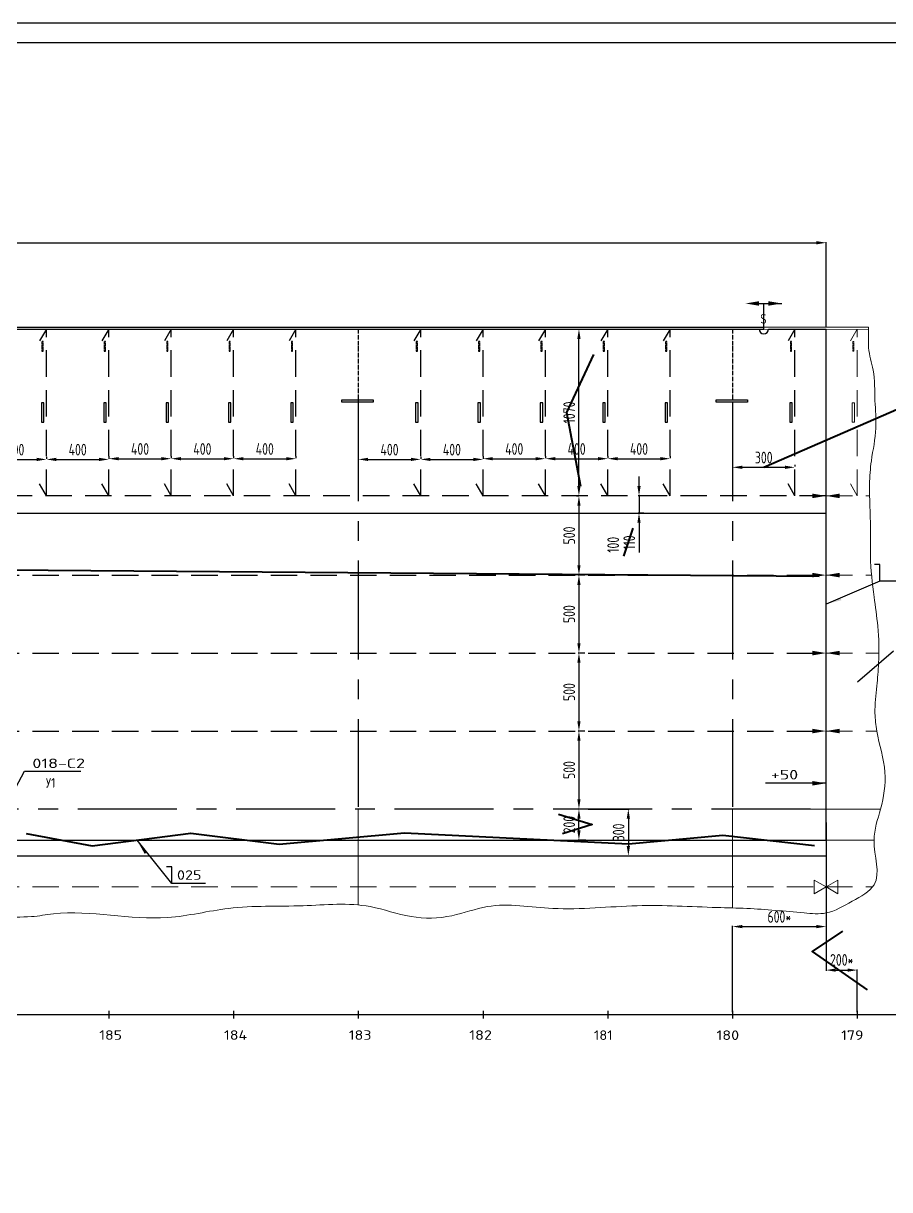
# Model space of a CAD drawing. Header units: millimetres. Extents: x -438477 to 631584, y 118817 to 676146.
# Drawn here: x 208211 to 213768, y 341379 to 348859 of the extents above; entities that cross this region are included whole.
import ezdxf
from ezdxf.enums import TextEntityAlignment as Align

# ---------------------------------------------------------------- set-up
doc = ezdxf.new("R2010")
doc.units = ezdxf.units.MM
for name, pattern in [('AVEVADASHEDDOUBLEDOTTEDWIDE', [38, 29, -4, 0, -1, 0, -4]), ('AVEVADASHEDWIDE', [10, 7.5, -2.5]), ('AVEVASOLID', [7.5, 7.5]), ('AVEVASOLIDWIDE', [7.5, 7.5]), ('CENTERX2', [20.32, 12.7, -2.54, 2.54, -2.54]), ('DASHED', [2.546053, 1.697368, -0.848684])]:
    doc.linetypes.add(name, pattern=pattern)
doc.layers.get('Defpoints').update_dxf_attribs({"linetype": 'CONTINUOUS'})
for name, color, linetype in [('20_1', 1, 'CONTINUOUS'), ('20_FORMAT', 140, 'CONTINUOUS'), ('20_TEXT', 1, 'CONTINUOUS')]:
    doc.layers.add(name, color=color, linetype=linetype)
doc.styles.add('SIMPLEX', font='simplex.shx', dxfattribs={"width": 0.7})
doc.linetypes.add('Шов_Монтажный', pattern='A,0.75,-0.0001,["/",Standard,S=1,R=0,X=0,Y=-0.5],0.75', length=1.5001)
doc.dimstyles.new('Lineyny', dxfattribs={"dimscale": 30, "dimtxt": 3, "dimasz": 2.5, "dimexe": 0.18, "dimexo": 0.625, "dimgap": 1, "dimtad": 1, "dimdec": 0, "dimlfac": -1, "dimzin": 0, "dimtxsty": 'SIMPLEX', "dimcen": 0, "dimdle": 0.38, "dimclrd": 2, "dimclre": 2, "dimclrt": 2, "dimadec": 0, "dimazin": 0, "dimtfac": 1, "dimtdec": 0, "dimtmove": 0, "dimatfit": 0, "dimfxl": 1, "dimtolj": 1, "dimtzin": 0, "dimlwd": -1, "dimarcsym": 0})

# ---------------------------------------------------------------- blocks, each defined once
blk = doc.blocks.new('*D65')
at = {"layer": '20_1', "color": 2, "lineweight": -2, "ltscale": 25, "transparency": 16777216}
for p, q in [((202159.9, 346913.7), (202159.9, 347456.2)), ((213359.9, 346913.7), (213359.9, 347456.2))]:
    blk.add_line(p, q, dxfattribs=at)
at = {"layer": '20_1', "color": 2, "ltscale": 25, "transparency": 16777216}
blk.add_line((202222.4, 347451.7), (213297.4, 347451.7), dxfattribs=at)
for points in [[(202222.4, 347462.1), (202222.4, 347441.3), (202159.9, 347451.7)], [(213297.4, 347441.3), (213297.4, 347462.1), (213359.9, 347451.7)]]:
    blk.add_solid(points, dxfattribs=at)
at = {"layer": 'Defpoints', "color": 0, "ltscale": 25, "transparency": 16777216}
for p in [(213359.9, 347451.7), (202159.9, 346898), (213359.9, 346898)]:
    blk.add_point(p, dxfattribs=at)
at = {"layer": '20_1', "color": 2, "ltscale": 25, "transparency": 16777216, "insert": (207759.9, 347517.1), "char_height": 75, "attachment_point": 5, "style": 'SIMPLEX'}
blk.add_mtext('\\A1;11200*', dxfattribs=at)
blk = doc.blocks.new('*D67')
at = {"layer": '20_1', "color": 2, "lineweight": -2, "ltscale": 25, "transparency": 16777216}
for p, q in [((213359.9, 343604.7), (213359.9, 342782.8)), ((213559.9, 342517.8), (213559.9, 342791.8))]:
    blk.add_line(p, q, dxfattribs=at)
at = {"layer": '20_1', "color": 2, "ltscale": 25, "transparency": 16777216}
blk.add_line((213422.4, 342787.3), (213497.4, 342787.3), dxfattribs=at)
for points in [[(213422.4, 342797.7), (213422.4, 342776.9), (213359.9, 342787.3)], [(213497.4, 342776.9), (213497.4, 342797.7), (213559.9, 342787.3)]]:
    blk.add_solid(points, dxfattribs=at)
at = {"layer": 'Defpoints', "color": 0, "ltscale": 25, "transparency": 16777216}
for p in [(213359.9, 343620.4), (213559.9, 342787.3), (213559.9, 342502.1)]:
    blk.add_point(p, dxfattribs=at)
at = {"layer": '20_1', "color": 2, "ltscale": 25, "transparency": 16777216, "insert": (213459.9, 342852.7), "char_height": 75, "attachment_point": 5, "style": 'SIMPLEX'}
blk.add_mtext('\\A1;200*', dxfattribs=at)
blk = doc.blocks.new('*D69')
at = {"layer": '20_1', "color": 2, "lineweight": -2, "ltscale": 25, "transparency": 16777216}
for p, q in [((211818.7, 343820.4), (211770.3, 343820.4)), ((211818.7, 343620.4), (211770.3, 343620.4))]:
    blk.add_line(p, q, dxfattribs=at)
at = {"layer": '20_1', "color": 2, "ltscale": 25, "transparency": 16777216}
blk.add_line((211774.8, 343682.9), (211774.8, 343757.9), dxfattribs=at)
for points in [[(211785.2, 343757.9), (211764.4, 343757.9), (211774.8, 343820.4)], [(211764.4, 343682.9), (211785.2, 343682.9), (211774.8, 343620.4)]]:
    blk.add_solid(points, dxfattribs=at)
at = {"layer": 'Defpoints', "color": 0, "ltscale": 25, "transparency": 16777216}
for p in [(211774.8, 343820.4), (211834.3, 343820.4), (211834.3, 343620.4)]:
    blk.add_point(p, dxfattribs=at)
at = {"layer": '20_1', "color": 2, "ltscale": 25, "transparency": 16777216, "insert": (211712.3, 343720.4), "char_height": 75, "attachment_point": 5, "rotation": 90, "style": 'SIMPLEX'}
blk.add_mtext('\\A1;200', dxfattribs=at)
blk = doc.blocks.new('*D70')
at = {"layer": '20_1', "color": 2, "lineweight": -2, "ltscale": 25, "transparency": 16777216}
for p, q in [((211813.5, 344320.4), (211770.3, 344320.4)), ((211813.5, 343820.4), (211770.3, 343820.4))]:
    blk.add_line(p, q, dxfattribs=at)
at = {"layer": '20_1', "color": 2, "ltscale": 25, "transparency": 16777216}
blk.add_line((211774.8, 344257.9), (211774.8, 343882.9), dxfattribs=at)
for points in [[(211785.2, 344257.9), (211764.4, 344257.9), (211774.8, 344320.4)], [(211764.4, 343882.9), (211785.2, 343882.9), (211774.8, 343820.4)]]:
    blk.add_solid(points, dxfattribs=at)
at = {"layer": 'Defpoints', "color": 0, "ltscale": 25, "transparency": 16777216}
for p in [(211829.1, 344320.4), (211774.8, 343820.4), (211829.1, 343820.4)]:
    blk.add_point(p, dxfattribs=at)
at = {"layer": '20_1', "color": 2, "ltscale": 25, "transparency": 16777216, "insert": (211712.3, 344070.4), "char_height": 75, "attachment_point": 5, "rotation": 90, "style": 'SIMPLEX'}
blk.add_mtext('\\A1;500', dxfattribs=at)
blk = doc.blocks.new('*D71')
at = {"layer": '20_1', "color": 2, "lineweight": -2, "ltscale": 25, "transparency": 16777216}
for p, q in [((211813.5, 344820.4), (211770.3, 344820.4)), ((211813.5, 344320.4), (211770.3, 344320.4))]:
    blk.add_line(p, q, dxfattribs=at)
at = {"layer": '20_1', "color": 2, "ltscale": 25, "transparency": 16777216}
blk.add_line((211774.8, 344757.9), (211774.8, 344382.9), dxfattribs=at)
for points in [[(211785.2, 344757.9), (211764.4, 344757.9), (211774.8, 344820.4)], [(211764.4, 344382.9), (211785.2, 344382.9), (211774.8, 344320.4)]]:
    blk.add_solid(points, dxfattribs=at)
at = {"layer": 'Defpoints', "color": 0, "ltscale": 25, "transparency": 16777216}
for p in [(211829.1, 344820.4), (211774.8, 344320.4), (211829.1, 344320.4)]:
    blk.add_point(p, dxfattribs=at)
at = {"layer": '20_1', "color": 2, "ltscale": 25, "transparency": 16777216, "insert": (211712.3, 344570.4), "char_height": 75, "attachment_point": 5, "rotation": 90, "style": 'SIMPLEX'}
blk.add_mtext('\\A1;500', dxfattribs=at)
blk = doc.blocks.new('*D72')
at = {"layer": '20_1', "color": 2, "lineweight": -2, "ltscale": 25, "transparency": 16777216}
for p, q in [((211813.5, 345320.4), (211770.3, 345320.4)), ((211813.5, 344820.4), (211770.3, 344820.4))]:
    blk.add_line(p, q, dxfattribs=at)
at = {"layer": '20_1', "color": 2, "ltscale": 25, "transparency": 16777216}
blk.add_line((211774.8, 345257.9), (211774.8, 344882.9), dxfattribs=at)
for points in [[(211785.2, 345257.9), (211764.4, 345257.9), (211774.8, 345320.4)], [(211764.4, 344882.9), (211785.2, 344882.9), (211774.8, 344820.4)]]:
    blk.add_solid(points, dxfattribs=at)
at = {"layer": 'Defpoints', "color": 0, "ltscale": 25, "transparency": 16777216}
for p in [(211829.1, 345320.4), (211774.8, 344820.4), (211829.1, 344820.4)]:
    blk.add_point(p, dxfattribs=at)
at = {"layer": '20_1', "color": 2, "ltscale": 25, "transparency": 16777216, "insert": (211712.3, 345070.4), "char_height": 75, "attachment_point": 5, "rotation": 90, "style": 'SIMPLEX'}
blk.add_mtext('\\A1;500', dxfattribs=at)
blk = doc.blocks.new('*D73')
at = {"layer": '20_1', "color": 2, "lineweight": -2, "ltscale": 25, "transparency": 16777216}
for p, q in [((211813.5, 345828.4), (211770.3, 345828.4)), ((211813.5, 345320.4), (211770.3, 345320.4))]:
    blk.add_line(p, q, dxfattribs=at)
at = {"layer": '20_1', "color": 2, "ltscale": 25, "transparency": 16777216}
blk.add_line((211774.8, 345765.9), (211774.8, 345382.9), dxfattribs=at)
for points in [[(211785.2, 345765.9), (211764.4, 345765.9), (211774.8, 345828.4)], [(211764.4, 345382.9), (211785.2, 345382.9), (211774.8, 345320.4)]]:
    blk.add_solid(points, dxfattribs=at)
at = {"layer": 'Defpoints', "color": 0, "ltscale": 25, "transparency": 16777216}
for p in [(211829.1, 345828.4), (211774.8, 345320.4), (211829.1, 345320.4)]:
    blk.add_point(p, dxfattribs=at)
at = {"layer": '20_1', "color": 2, "ltscale": 25, "transparency": 16777216, "insert": (211712.3, 345574.4), "char_height": 75, "attachment_point": 5, "rotation": 90, "style": 'SIMPLEX'}
blk.add_mtext('\\A1;500', dxfattribs=at)
blk = doc.blocks.new('*D74')
at = {"layer": '20_1', "color": 2, "ltscale": 25, "transparency": 16777216}
for p, q in [((212160.1, 345890.9), (212160.1, 345953.4)), ((212160.1, 345828.4), (212160.1, 345718.4)), ((212160.1, 345655.9), (212160.1, 345464.6))]:
    blk.add_line(p, q, dxfattribs=at)
at = {"layer": '20_1', "color": 2, "lineweight": -2, "ltscale": 25, "transparency": 16777216}
for p, q in [((212191.1, 345828.4), (212155.6, 345828.4)), ((212191.1, 345718.4), (212155.6, 345718.4))]:
    blk.add_line(p, q, dxfattribs=at)
at = {"layer": '20_1', "color": 2, "ltscale": 25, "transparency": 16777216}
for points in [[(212149.7, 345890.9), (212170.5, 345890.9), (212160.1, 345828.4)], [(212170.5, 345655.9), (212149.7, 345655.9), (212160.1, 345718.4)]]:
    blk.add_solid(points, dxfattribs=at)
at = {"layer": 'Defpoints', "color": 0, "ltscale": 25, "transparency": 16777216}
for p in [(212206.7, 345828.4), (212160.1, 345718.4), (212206.7, 345718.4)]:
    blk.add_point(p, dxfattribs=at)
at = {"layer": '20_1', "color": 2, "ltscale": 25, "transparency": 16777216, "insert": (212097.6, 345529), "char_height": 75, "attachment_point": 5, "rotation": 90, "style": 'SIMPLEX'}
blk.add_mtext('\\A1;110', dxfattribs=at)
blk = doc.blocks.new('*D75')
at = {"layer": '20_1', "color": 2, "lineweight": -2, "ltscale": 25, "transparency": 16777216}
for p, q in [((211759.2, 346898), (211770.3, 346898)), ((211759.2, 345828.4), (211770.3, 345828.4))]:
    blk.add_line(p, q, dxfattribs=at)
at = {"layer": '20_1', "color": 2, "ltscale": 25, "transparency": 16777216}
blk.add_line((211774.8, 345890.9), (211774.8, 346835.5), dxfattribs=at)
for points in [[(211785.2, 346835.5), (211764.4, 346835.5), (211774.8, 346898)], [(211764.4, 345890.9), (211785.2, 345890.9), (211774.8, 345828.4)]]:
    blk.add_solid(points, dxfattribs=at)
at = {"layer": 'Defpoints', "color": 0, "ltscale": 25, "transparency": 16777216}
for p in [(211774.8, 346898), (211774.8, 346898), (211774.8, 345828.4)]:
    blk.add_point(p, dxfattribs=at)
at = {"layer": '20_1', "color": 2, "ltscale": 25, "transparency": 16777216, "insert": (211712.3, 346363.2), "char_height": 75, "attachment_point": 5, "rotation": 90, "style": 'SIMPLEX'}
blk.add_mtext('\\A1;1070', dxfattribs=at)
blk = doc.blocks.new('*D183')
at = {"layer": '20_1', "color": 2, "lineweight": -2, "ltscale": 25, "transparency": 16777216}
for p, q in [((211834.3, 343820.4), (212096.2, 343820.4)), ((211834.3, 343520.4), (212096.2, 343520.4))]:
    blk.add_line(p, q, dxfattribs=at)
at = {"layer": '20_1', "color": 2, "ltscale": 25, "transparency": 16777216}
blk.add_line((212091.7, 343757.9), (212091.7, 343582.9), dxfattribs=at)
at = {"layer": '20_1', "color": 2, "lineweight": 40, "ltscale": 25, "transparency": 16777216}
for points in [[(212081.3, 343757.9), (212102.2, 343757.9), (212091.7, 343820.4)], [(212081.3, 343582.9), (212102.2, 343582.9), (212091.7, 343520.4)]]:
    blk.add_solid(points, dxfattribs=at)
at = {"layer": 'Defpoints', "color": 0, "lineweight": 40, "ltscale": 25, "transparency": 16777216}
for p in [(211818.7, 343820.4), (211818.7, 343520.4), (212091.7, 343520.4)]:
    blk.add_point(p, dxfattribs=at)
at = {"layer": '20_1', "color": 2, "lineweight": 40, "ltscale": 25, "transparency": 16777216, "insert": (212029.2, 343670.4), "char_height": 75, "attachment_point": 5, "rotation": 90, "style": 'SIMPLEX'}
blk.add_mtext('\\A1;300', dxfattribs=at)
blk = doc.blocks.new('*D189')
at = {"layer": '20_1', "color": 2, "lineweight": -2, "ltscale": 25, "transparency": 16777216}
for p, q in [((207959.9, 346077.9), (207959.9, 346066.8)), ((208359.9, 346077.9), (208359.9, 346066.8))]:
    blk.add_line(p, q, dxfattribs=at)
at = {"layer": '20_1', "color": 2, "ltscale": 25, "transparency": 16777216}
blk.add_line((208022.4, 346062.3), (208297.4, 346062.3), dxfattribs=at)
at = {"layer": '20_1', "color": 2, "lineweight": 40, "ltscale": 25, "transparency": 16777216}
for points in [[(208022.4, 346072.7), (208022.4, 346051.9), (207959.9, 346062.3)], [(208297.4, 346072.7), (208297.4, 346051.9), (208359.9, 346062.3)]]:
    blk.add_solid(points, dxfattribs=at)
at = {"layer": 'Defpoints', "color": 0, "lineweight": 40, "ltscale": 25, "transparency": 16777216}
for p in [(207959.9, 346062.3), (208359.9, 346062.3), (208359.9, 346062.3)]:
    blk.add_point(p, dxfattribs=at)
at = {"layer": '20_1', "color": 2, "lineweight": 40, "ltscale": 25, "transparency": 16777216, "insert": (208159.9, 346124.8), "char_height": 75, "attachment_point": 5, "style": 'SIMPLEX'}
blk.add_mtext('\\A1;400', dxfattribs=at)
blk = doc.blocks.new('*D190')
at = {"layer": '20_1', "color": 2, "lineweight": -2, "ltscale": 25, "transparency": 16777216}
for p, q in [((208359.9, 346077.9), (208359.9, 346066.8)), ((208759.9, 346077.9), (208759.9, 346066.8))]:
    blk.add_line(p, q, dxfattribs=at)
at = {"layer": '20_1', "color": 2, "ltscale": 25, "transparency": 16777216}
blk.add_line((208422.4, 346062.3), (208697.4, 346062.3), dxfattribs=at)
at = {"layer": '20_1', "color": 2, "lineweight": 40, "ltscale": 25, "transparency": 16777216}
for points in [[(208422.4, 346072.7), (208422.4, 346051.9), (208359.9, 346062.3)], [(208697.4, 346072.7), (208697.4, 346051.9), (208759.9, 346062.3)]]:
    blk.add_solid(points, dxfattribs=at)
at = {"layer": 'Defpoints', "color": 0, "lineweight": 40, "ltscale": 25, "transparency": 16777216}
for p in [(208359.9, 346062.3), (208759.9, 346062.3), (208759.9, 346062.3)]:
    blk.add_point(p, dxfattribs=at)
at = {"layer": '20_1', "color": 2, "lineweight": 40, "ltscale": 25, "transparency": 16777216, "insert": (208559.9, 346124.8), "char_height": 75, "attachment_point": 5, "style": 'SIMPLEX'}
blk.add_mtext('\\A1;400', dxfattribs=at)
blk = doc.blocks.new('*D191')
at = {"layer": '20_1', "color": 2, "lineweight": -2, "ltscale": 25, "transparency": 16777216}
for p, q in [((208759.9, 346082.4), (208759.9, 346071.3)), ((209159.9, 346082.4), (209159.9, 346071.3))]:
    blk.add_line(p, q, dxfattribs=at)
at = {"layer": '20_1', "color": 2, "ltscale": 25, "transparency": 16777216}
blk.add_line((208822.4, 346066.8), (209097.4, 346066.8), dxfattribs=at)
at = {"layer": '20_1', "color": 2, "lineweight": 40, "ltscale": 25, "transparency": 16777216}
for points in [[(208822.4, 346077.2), (208822.4, 346056.4), (208759.9, 346066.8)], [(209097.4, 346077.2), (209097.4, 346056.4), (209159.9, 346066.8)]]:
    blk.add_solid(points, dxfattribs=at)
at = {"layer": 'Defpoints', "color": 0, "lineweight": 40, "ltscale": 25, "transparency": 16777216}
for p in [(208759.9, 346066.8), (209159.9, 346066.8), (209159.9, 346066.8)]:
    blk.add_point(p, dxfattribs=at)
at = {"layer": '20_1', "color": 2, "lineweight": 40, "ltscale": 25, "transparency": 16777216, "insert": (208959.9, 346129.3), "char_height": 75, "attachment_point": 5, "style": 'SIMPLEX'}
blk.add_mtext('\\A1;400', dxfattribs=at)
blk = doc.blocks.new('*D192')
at = {"layer": '20_1', "color": 2, "lineweight": -2, "ltscale": 25, "transparency": 16777216}
for p, q in [((209159.9, 346082.4), (209159.9, 346071.3)), ((209559.9, 346082.4), (209559.9, 346071.3))]:
    blk.add_line(p, q, dxfattribs=at)
at = {"layer": '20_1', "color": 2, "ltscale": 25, "transparency": 16777216}
blk.add_line((209222.4, 346066.8), (209497.4, 346066.8), dxfattribs=at)
at = {"layer": '20_1', "color": 2, "lineweight": 40, "ltscale": 25, "transparency": 16777216}
for points in [[(209222.4, 346077.2), (209222.4, 346056.4), (209159.9, 346066.8)], [(209497.4, 346077.2), (209497.4, 346056.4), (209559.9, 346066.8)]]:
    blk.add_solid(points, dxfattribs=at)
at = {"layer": 'Defpoints', "color": 0, "lineweight": 40, "ltscale": 25, "transparency": 16777216}
for p in [(209159.9, 346066.8), (209559.9, 346066.8), (209559.9, 346066.8)]:
    blk.add_point(p, dxfattribs=at)
at = {"layer": '20_1', "color": 2, "lineweight": 40, "ltscale": 25, "transparency": 16777216, "insert": (209359.9, 346129.3), "char_height": 75, "attachment_point": 5, "style": 'SIMPLEX'}
blk.add_mtext('\\A1;400', dxfattribs=at)
blk = doc.blocks.new('*D193')
at = {"layer": '20_1', "color": 2, "lineweight": -2, "ltscale": 25, "transparency": 16777216}
for p, q in [((209559.9, 346082.4), (209559.9, 346071.3)), ((209959.9, 346082.4), (209959.9, 346071.3))]:
    blk.add_line(p, q, dxfattribs=at)
at = {"layer": '20_1', "color": 2, "ltscale": 25, "transparency": 16777216}
blk.add_line((209622.4, 346066.8), (209897.4, 346066.8), dxfattribs=at)
at = {"layer": '20_1', "color": 2, "lineweight": 40, "ltscale": 25, "transparency": 16777216}
for points in [[(209622.4, 346077.2), (209622.4, 346056.4), (209559.9, 346066.8)], [(209897.4, 346077.2), (209897.4, 346056.4), (209959.9, 346066.8)]]:
    blk.add_solid(points, dxfattribs=at)
at = {"layer": 'Defpoints', "color": 0, "lineweight": 40, "ltscale": 25, "transparency": 16777216}
for p in [(209559.9, 346066.8), (209959.9, 346066.8), (209959.9, 346066.8)]:
    blk.add_point(p, dxfattribs=at)
at = {"layer": '20_1', "color": 2, "lineweight": 40, "ltscale": 25, "transparency": 16777216, "insert": (209759.9, 346129.3), "char_height": 75, "attachment_point": 5, "style": 'SIMPLEX'}
blk.add_mtext('\\A1;400', dxfattribs=at)
blk = doc.blocks.new('*D194')
at = {"layer": '20_1', "color": 2, "lineweight": -2, "ltscale": 25, "transparency": 16777216}
for p, q in [((210359.9, 346077.9), (210359.9, 346066.8)), ((210759.9, 346077.9), (210759.9, 346066.8))]:
    blk.add_line(p, q, dxfattribs=at)
at = {"layer": '20_1', "color": 2, "ltscale": 25, "transparency": 16777216}
blk.add_line((210422.4, 346062.3), (210697.4, 346062.3), dxfattribs=at)
at = {"layer": '20_1', "color": 2, "lineweight": 40, "ltscale": 25, "transparency": 16777216}
for points in [[(210422.4, 346072.7), (210422.4, 346051.9), (210359.9, 346062.3)], [(210697.4, 346072.7), (210697.4, 346051.9), (210759.9, 346062.3)]]:
    blk.add_solid(points, dxfattribs=at)
at = {"layer": 'Defpoints', "color": 0, "lineweight": 40, "ltscale": 25, "transparency": 16777216}
for p in [(210359.9, 346062.3), (210759.9, 346062.3), (210759.9, 346062.3)]:
    blk.add_point(p, dxfattribs=at)
at = {"layer": '20_1', "color": 2, "lineweight": 40, "ltscale": 25, "transparency": 16777216, "insert": (210559.9, 346124.8), "char_height": 75, "attachment_point": 5, "style": 'SIMPLEX'}
blk.add_mtext('\\A1;400', dxfattribs=at)
blk = doc.blocks.new('*D195')
at = {"layer": '20_1', "color": 2, "lineweight": -2, "ltscale": 25, "transparency": 16777216}
for p, q in [((210759.9, 346077.9), (210759.9, 346066.8)), ((211159.9, 346077.9), (211159.9, 346066.8))]:
    blk.add_line(p, q, dxfattribs=at)
at = {"layer": '20_1', "color": 2, "ltscale": 25, "transparency": 16777216}
blk.add_line((210822.4, 346062.3), (211097.4, 346062.3), dxfattribs=at)
at = {"layer": '20_1', "color": 2, "lineweight": 40, "ltscale": 25, "transparency": 16777216}
for points in [[(210822.4, 346072.7), (210822.4, 346051.9), (210759.9, 346062.3)], [(211097.4, 346072.7), (211097.4, 346051.9), (211159.9, 346062.3)]]:
    blk.add_solid(points, dxfattribs=at)
at = {"layer": 'Defpoints', "color": 0, "lineweight": 40, "ltscale": 25, "transparency": 16777216}
for p in [(210759.9, 346062.3), (211159.9, 346062.3), (211159.9, 346062.3)]:
    blk.add_point(p, dxfattribs=at)
at = {"layer": '20_1', "color": 2, "lineweight": 40, "ltscale": 25, "transparency": 16777216, "insert": (210959.9, 346124.8), "char_height": 75, "attachment_point": 5, "style": 'SIMPLEX'}
blk.add_mtext('\\A1;400', dxfattribs=at)
blk = doc.blocks.new('*D196')
at = {"layer": '20_1', "color": 2, "lineweight": -2, "ltscale": 25, "transparency": 16777216}
for p, q in [((211159.9, 346082.4), (211159.9, 346071.3)), ((211559.9, 346082.4), (211559.9, 346071.3))]:
    blk.add_line(p, q, dxfattribs=at)
at = {"layer": '20_1', "color": 2, "ltscale": 25, "transparency": 16777216}
blk.add_line((211222.4, 346066.8), (211497.4, 346066.8), dxfattribs=at)
at = {"layer": '20_1', "color": 2, "lineweight": 40, "ltscale": 25, "transparency": 16777216}
for points in [[(211222.4, 346077.2), (211222.4, 346056.4), (211159.9, 346066.8)], [(211497.4, 346077.2), (211497.4, 346056.4), (211559.9, 346066.8)]]:
    blk.add_solid(points, dxfattribs=at)
at = {"layer": 'Defpoints', "color": 0, "lineweight": 40, "ltscale": 25, "transparency": 16777216}
for p in [(211159.9, 346066.8), (211559.9, 346066.8), (211559.9, 346066.8)]:
    blk.add_point(p, dxfattribs=at)
at = {"layer": '20_1', "color": 2, "lineweight": 40, "ltscale": 25, "transparency": 16777216, "insert": (211359.9, 346129.3), "char_height": 75, "attachment_point": 5, "style": 'SIMPLEX'}
blk.add_mtext('\\A1;400', dxfattribs=at)
blk = doc.blocks.new('*D197')
at = {"layer": '20_1', "color": 2, "lineweight": -2, "ltscale": 25, "transparency": 16777216}
for p, q in [((211559.9, 346082.4), (211559.9, 346071.3)), ((211959.9, 346082.4), (211959.9, 346071.3))]:
    blk.add_line(p, q, dxfattribs=at)
at = {"layer": '20_1', "color": 2, "ltscale": 25, "transparency": 16777216}
blk.add_line((211622.4, 346066.8), (211897.4, 346066.8), dxfattribs=at)
at = {"layer": '20_1', "color": 2, "lineweight": 40, "ltscale": 25, "transparency": 16777216}
for points in [[(211622.4, 346077.2), (211622.4, 346056.4), (211559.9, 346066.8)], [(211897.4, 346077.2), (211897.4, 346056.4), (211959.9, 346066.8)]]:
    blk.add_solid(points, dxfattribs=at)
at = {"layer": 'Defpoints', "color": 0, "lineweight": 40, "ltscale": 25, "transparency": 16777216}
for p in [(211559.9, 346066.8), (211959.9, 346066.8), (211959.9, 346066.8)]:
    blk.add_point(p, dxfattribs=at)
at = {"layer": '20_1', "color": 2, "lineweight": 40, "ltscale": 25, "transparency": 16777216, "insert": (211759.9, 346129.3), "char_height": 75, "attachment_point": 5, "style": 'SIMPLEX'}
blk.add_mtext('\\A1;400', dxfattribs=at)
blk = doc.blocks.new('*D198')
at = {"layer": '20_1', "color": 2, "lineweight": -2, "ltscale": 25, "transparency": 16777216}
for p, q in [((211959.9, 346082.4), (211959.9, 346071.3)), ((212359.9, 346082.4), (212359.9, 346071.3))]:
    blk.add_line(p, q, dxfattribs=at)
at = {"layer": '20_1', "color": 2, "ltscale": 25, "transparency": 16777216}
blk.add_line((212022.4, 346066.8), (212297.4, 346066.8), dxfattribs=at)
at = {"layer": '20_1', "color": 2, "lineweight": 40, "ltscale": 25, "transparency": 16777216}
for points in [[(212022.4, 346077.2), (212022.4, 346056.4), (211959.9, 346066.8)], [(212297.4, 346077.2), (212297.4, 346056.4), (212359.9, 346066.8)]]:
    blk.add_solid(points, dxfattribs=at)
at = {"layer": 'Defpoints', "color": 0, "lineweight": 40, "ltscale": 25, "transparency": 16777216}
for p in [(211959.9, 346066.8), (212359.9, 346066.8), (212359.9, 346066.8)]:
    blk.add_point(p, dxfattribs=at)
at = {"layer": '20_1', "color": 2, "lineweight": 40, "ltscale": 25, "transparency": 16777216, "insert": (212159.9, 346129.3), "char_height": 75, "attachment_point": 5, "style": 'SIMPLEX'}
blk.add_mtext('\\A1;400', dxfattribs=at)
blk = doc.blocks.new('*D199')
at = {"layer": '20_1', "color": 2, "lineweight": -2, "ltscale": 25, "transparency": 16777216}
for p, q in [((212759.9, 346027.3), (212759.9, 346016.2)), ((213159.9, 346027.3), (213159.9, 346016.2))]:
    blk.add_line(p, q, dxfattribs=at)
at = {"layer": '20_1', "color": 2, "ltscale": 25, "transparency": 16777216}
blk.add_line((212822.4, 346011.7), (213097.4, 346011.7), dxfattribs=at)
at = {"layer": '20_1', "color": 2, "lineweight": 40, "ltscale": 25, "transparency": 16777216}
for points in [[(212822.4, 346022.1), (212822.4, 346001.3), (212759.9, 346011.7)], [(213097.4, 346022.1), (213097.4, 346001.3), (213159.9, 346011.7)]]:
    blk.add_solid(points, dxfattribs=at)
at = {"layer": 'Defpoints', "color": 0, "lineweight": 40, "ltscale": 25, "transparency": 16777216}
for p in [(212759.9, 346011.7), (213159.9, 346011.7), (213159.9, 346011.7)]:
    blk.add_point(p, dxfattribs=at)
at = {"layer": '20_1', "color": 2, "lineweight": 40, "ltscale": 25, "transparency": 16777216, "insert": (212959.9, 346074.2), "char_height": 75, "attachment_point": 5, "style": 'SIMPLEX'}
blk.add_mtext('\\A1;300', dxfattribs=at)
blk = doc.blocks.new('*D201')
at = {"layer": '20_1', "color": 2, "lineweight": -2, "ltscale": 25, "transparency": 16777216}
for p, q in [((213359.9, 343733.1), (213359.9, 343061.8)), ((212759.9, 342517.8), (212759.9, 343070.8))]:
    blk.add_line(p, q, dxfattribs=at)
at = {"layer": '20_1', "color": 2, "ltscale": 25, "transparency": 16777216}
blk.add_line((212822.4, 343066.3), (213297.4, 343066.3), dxfattribs=at)
at = {"layer": '20_1', "color": 2, "lineweight": 40, "ltscale": 25, "transparency": 16777216}
for points in [[(212822.4, 343076.8), (212822.4, 343055.9), (212759.9, 343066.3)], [(213297.4, 343076.8), (213297.4, 343055.9), (213359.9, 343066.3)]]:
    blk.add_solid(points, dxfattribs=at)
at = {"layer": 'Defpoints', "color": 0, "lineweight": 40, "ltscale": 25, "transparency": 16777216}
for p in [(213359.9, 343748.8), (213359.9, 343066.3), (212759.9, 342502.1)]:
    blk.add_point(p, dxfattribs=at)
at = {"layer": '20_1', "color": 2, "lineweight": 40, "ltscale": 25, "transparency": 16777216, "insert": (213059.9, 343128.8), "char_height": 75, "attachment_point": 5, "style": 'SIMPLEX'}
blk.add_mtext('\\A1;600*', dxfattribs=at)

msp = doc.modelspace()

# ---------------------------------------------------------------- hatches: boundary and pattern name
at = {"layer": '20_1'}
for points in [[(213451.548, 345174.752), (213458.198, 345159.47), (213359.853, 345134.852)], [(209003.301, 343542.501), (208990.323, 343532.044), (208940.556, 343620.367)]]:
    msp.add_hatch(color=6, dxfattribs=at).paths.add_polyline_path(points)

# ---------------------------------------------------------------- linework, layer by layer
at = {"layer": '20_1', "color": 0, "linetype": 'AVEVASOLIDWIDE'}
for p, q in [((201759.853, 346910.037), (212959.853, 346910.037)), ((201759.851, 346898.088), (212959.853, 346898.043))]:
    msp.add_line(p, q, dxfattribs=at)
at = {"layer": '20_1', "color": 0, "ltscale": 25}
msp.add_line((212959.853, 346898.042), (212959.853, 346910.037), dxfattribs=at)
at = {"layer": '20_1', "color": 252, "linetype": 'AVEVASOLIDWIDE', "lineweight": 0}
for p, q in [((212959.853, 346910.037), (213632.816, 346910.037)), ((212959.853, 346898.043), (213632.935, 346895.861))]:
    msp.add_line(p, q, dxfattribs=at)
at = {"layer": '20_1', "linetype": 'AVEVASOLID'}
for p, q in [((208359.865, 346898.036), (208315.834, 346821.716)), ((208759.865, 346898.036), (208715.834, 346821.716)), ((209159.865, 346898.036), (209115.834, 346821.716)), ((209559.865, 346898.036), (209515.834, 346821.716)), ((209959.865, 346898.036), (209915.834, 346821.716)), ((210759.865, 346898.036), (210715.834, 346821.716)), ((211159.865, 346898.036), (211115.834, 346821.716)), ((211559.865, 346898.036), (211515.834, 346821.716)), ((211959.865, 346898.036), (211915.834, 346821.716)), ((212359.865, 346898.036), (212315.834, 346821.716)), ((213159.865, 346898.036), (213115.834, 346821.716)), ((208342.665, 346425.701), (208327.04, 346425.701)), ((208327.04, 346425.701), (208327.04, 346300.701)), ((208342.665, 346300.701), (208342.665, 346425.701)), ((208742.665, 346425.701), (208727.04, 346425.701)), ((208727.04, 346425.701), (208727.04, 346300.701)), ((208742.665, 346300.701), (208742.665, 346425.701)), ((209142.665, 346425.701), (209127.04, 346425.701)), ((209127.04, 346425.701), (209127.04, 346300.701)), ((209142.665, 346300.701), (209142.665, 346425.701)), ((209542.665, 346425.701), (209527.04, 346425.701)), ((209527.04, 346425.701), (209527.04, 346300.701)), ((209542.665, 346300.701), (209542.665, 346425.701)), ((209942.665, 346425.701), (209927.04, 346425.701)), ((209927.04, 346425.701), (209927.04, 346300.701)), ((209942.665, 346300.701), (209942.665, 346425.701)), ((210742.665, 346425.701), (210727.04, 346425.701)), ((210727.04, 346425.701), (210727.04, 346300.701)), ((210742.665, 346300.701), (210742.665, 346425.701)), ((211142.665, 346425.701), (211127.04, 346425.701)), ((211127.04, 346425.701), (211127.04, 346300.701)), ((211142.665, 346300.701), (211142.665, 346425.701)), ((211542.665, 346425.701), (211527.04, 346425.701)), ((211527.04, 346425.701), (211527.04, 346300.701)), ((211542.665, 346300.701), (211542.665, 346425.701)), ((211942.665, 346425.701), (211927.04, 346425.701)), ((211927.04, 346425.701), (211927.04, 346300.701)), ((211942.665, 346300.701), (211942.665, 346425.701)), ((212342.665, 346425.701), (212327.04, 346425.701)), ((212327.04, 346425.701), (212327.04, 346300.701)), ((212342.665, 346300.701), (212342.665, 346425.701)), ((213142.665, 346425.701), (213127.04, 346425.701)), ((213127.04, 346425.701), (213127.04, 346300.701)), ((213142.665, 346300.701), (213142.665, 346425.701)), ((208327.04, 346300.701), (208342.665, 346300.701)), ((208727.04, 346300.701), (208742.665, 346300.701)), ((209127.04, 346300.701), (209142.665, 346300.701)), ((209527.04, 346300.701), (209542.665, 346300.701)), ((209927.04, 346300.701), (209942.665, 346300.701)), ((210727.04, 346300.701), (210742.665, 346300.701)), ((211127.04, 346300.701), (211142.665, 346300.701)), ((211527.04, 346300.701), (211542.665, 346300.701)), ((211927.04, 346300.701), (211942.665, 346300.701)), ((212327.04, 346300.701), (212342.665, 346300.701)), ((213127.04, 346300.701), (213142.665, 346300.701)), ((208359.865, 345828.369), (208315.834, 345904.688)), ((208759.865, 345828.369), (208715.834, 345904.688)), ((209159.865, 345828.369), (209115.834, 345904.688)), ((209559.865, 345828.369), (209515.834, 345904.688)), ((209959.865, 345828.369), (209915.834, 345904.688)), ((210759.865, 345828.369), (210715.834, 345904.688)), ((211159.865, 345828.369), (211115.834, 345904.688)), ((211559.865, 345828.369), (211515.834, 345904.688)), ((211959.865, 345828.369), (211915.834, 345904.688)), ((212359.865, 345828.369), (212315.834, 345904.688)), ((213159.865, 345828.369), (213115.834, 345904.688)), ((201743.043, 342502.129), (214299.853, 342502.129))]:
    msp.add_line(p, q, dxfattribs=at)
at = {"layer": '20_1', "linetype": 'DASHED', "ltscale": 100}
for p, q in [((208359.853, 345828.367), (208359.853, 346898.037)), ((208759.853, 345828.367), (208759.853, 346898.037)), ((209159.853, 345828.367), (209159.853, 346898.037)), ((209559.853, 345828.367), (209559.853, 346898.037)), ((209959.853, 345828.367), (209959.853, 346898.037)), ((210759.853, 345828.367), (210759.853, 346898.037)), ((211159.853, 345828.367), (211159.853, 346898.037)), ((211559.853, 345828.367), (211559.853, 346898.037)), ((211959.853, 345828.367), (211959.853, 346898.037)), ((212359.853, 345828.367), (212359.853, 346898.037)), ((213159.853, 345828.367), (213159.853, 346898.037)), ((213359.853, 345828.367), (202159.853, 345828.367)), ((202159.853, 345320.367), (213359.853, 345320.367)), ((202159.853, 344820.367), (213359.853, 344820.367)), ((202159.853, 344320.367), (213359.853, 344320.367))]:
    msp.add_line(p, q, dxfattribs=at)
at = {"layer": '20_1', "color": 0, "linetype": 'AVEVADASHEDDOUBLEDOTTEDWIDE'}
for p, q in [((210359.853, 346898.037), (210359.853, 346443.33)), ((212759.853, 346898.037), (212759.853, 346443.33))]:
    msp.add_line(p, q, dxfattribs=at)
at = {"layer": '20_1', "ltscale": 25}
msp.add_line((212989.858, 346898.037), (213359.853, 346898.037), dxfattribs=at)
at = {"layer": '20_1', "color": 6, "linetype": 'Шов_Монтажный', "ltscale": 100}
for p, q in [((213359.853, 343620.367), (213359.853, 346898.037)), ((208169.826, 343620.367), (213359.853, 343620.367)), ((202155.52, 343520.367), (213359.853, 343520.367))]:
    msp.add_line(p, q, dxfattribs=at)
at = {"layer": '20_1', "color": 252, "linetype": 'AVEVASOLID', "lineweight": 0}
for p, q in [((213559.865, 346898.058), (213515.834, 346821.738)), ((213542.665, 346425.724), (213527.04, 346425.724)), ((213527.04, 346425.724), (213527.04, 346300.724)), ((213542.665, 346300.724), (213542.665, 346425.724)), ((213527.04, 346300.724), (213542.665, 346300.724)), ((213559.865, 345828.391), (213515.834, 345904.711)), ((213359.853, 343153.727), (213359.853, 343620.367)), ((213283.546, 343276.336), (213283.546, 343364.399)), ((213283.546, 343364.399), (213359.865, 343320.367)), ((213359.865, 343320.367), (213283.546, 343276.336)), ((213436.18, 343364.405), (213359.865, 343320.367)), ((213359.865, 343320.367), (213436.187, 343276.342)), ((213436.187, 343276.342), (213436.18, 343364.405))]:
    msp.add_line(p, q, dxfattribs=at)
at = {"layer": '20_1', "color": 252, "linetype": 'DASHED', "lineweight": 0, "ltscale": 100}
for p, q in [((213559.853, 345828.39), (213559.853, 346898.06)), ((213359.865, 345828.366), (213638.695, 345828.366)), ((213359.853, 345320.361), (213651.71, 345320.361)), ((213359.865, 344820.368), (213698.61, 344820.368)), ((213359.865, 344320.368), (213685.218, 344320.368)), ((202159.853, 343320.367), (213359.853, 343320.367)), ((213359.865, 343320.367), (213658.208, 343320.367))]:
    msp.add_line(p, q, dxfattribs=at)
at = {"layer": '20_1', "linetype": 'AVEVADASHEDWIDE'}
for p, q in [((208338.759, 346818.069), (208330.934, 346818.069)), ((208330.934, 346818.069), (208330.934, 346755.447)), ((208338.759, 346755.447), (208338.759, 346818.069)), ((208738.759, 346818.077), (208730.934, 346818.077)), ((208730.934, 346818.077), (208730.934, 346755.454)), ((208738.759, 346755.454), (208738.759, 346818.077)), ((209138.759, 346818.084), (209130.934, 346818.084)), ((209130.934, 346818.084), (209130.934, 346755.462)), ((209138.759, 346755.462), (209138.759, 346818.084)), ((209538.759, 346818.08), (209530.934, 346818.08)), ((209530.934, 346818.08), (209530.934, 346755.457)), ((209538.759, 346755.457), (209538.759, 346818.08)), ((209938.759, 346818.072), (209930.934, 346818.072)), ((209930.934, 346818.072), (209930.934, 346755.45)), ((209938.759, 346755.45), (209938.759, 346818.072)), ((210738.759, 346818.078), (210730.934, 346818.078)), ((210730.934, 346818.078), (210730.934, 346755.456)), ((210738.759, 346755.456), (210738.759, 346818.078)), ((211138.759, 346818.06), (211130.934, 346818.06)), ((211130.934, 346818.06), (211130.934, 346755.438)), ((211138.759, 346755.438), (211138.759, 346818.06)), ((211538.759, 346818.072), (211530.934, 346818.072)), ((211530.934, 346818.072), (211530.934, 346755.45)), ((211538.759, 346755.45), (211538.759, 346818.072)), ((211938.759, 346818.084), (211930.934, 346818.084)), ((211930.934, 346818.084), (211930.934, 346755.462)), ((211938.759, 346755.462), (211938.759, 346818.084)), ((212338.759, 346818.072), (212330.934, 346818.072)), ((212330.934, 346818.072), (212330.934, 346755.45)), ((212338.759, 346755.45), (212338.759, 346818.072)), ((213138.759, 346818.08), (213130.934, 346818.08)), ((213130.934, 346818.08), (213130.934, 346755.457)), ((213138.759, 346755.457), (213138.759, 346818.08)), ((208330.934, 346755.447), (208338.759, 346755.447)), ((208730.934, 346755.454), (208738.759, 346755.454)), ((209130.934, 346755.462), (209138.759, 346755.462)), ((209530.934, 346755.457), (209538.759, 346755.457)), ((209930.934, 346755.45), (209938.759, 346755.45)), ((210730.934, 346755.456), (210738.759, 346755.456)), ((211130.934, 346755.438), (211138.759, 346755.438)), ((211530.934, 346755.45), (211538.759, 346755.45)), ((211930.934, 346755.462), (211938.759, 346755.462)), ((212330.934, 346755.45), (212338.759, 346755.45)), ((213130.934, 346755.457), (213138.759, 346755.457))]:
    msp.add_line(p, q, dxfattribs=at)
at = {"layer": '20_1', "color": 252, "linetype": 'AVEVADASHEDWIDE', "lineweight": 0}
for p, q in [((213538.759, 346818.095), (213530.934, 346818.095)), ((213530.934, 346818.095), (213530.934, 346755.473)), ((213538.759, 346755.473), (213538.759, 346818.095)), ((213530.934, 346755.473), (213538.759, 346755.473))]:
    msp.add_line(p, q, dxfattribs=at)
at = {"layer": '20_1', "linetype": 'AVEVASOLIDWIDE'}
msp.add_line((210359.853, 346477.921), (210359.853, 346077.921), dxfattribs=at)
at = {"layer": '20_1', "color": 0, "linetype": 'CENTERX2', "ltscale": 50}
for p, q in [((210359.853, 346429.183), (210359.853, 343834.367)), ((212759.853, 346429.183), (212759.853, 343834.367)), ((213259.865, 343820.367), (202259.84, 343820.367))]:
    msp.add_line(p, q, dxfattribs=at)
at = {"layer": '20_1', "color": 6, "linetype": 'AVEVASOLID'}
msp.add_line((202159.853, 345718.366), (213359.853, 345718.366), dxfattribs=at)
at = {"layer": '20_1', "color": 6}
for p, q in [((213705.464, 345281.386), (213359.853, 345134.852)), ((213950.713, 345281.386), (213705.464, 345281.386)), ((208144.03, 343921.923), (208219.048, 344062.379)), ((208219.048, 344062.379), (208579.494, 344062.379)), ((209163.995, 343343.082), (208940.556, 343620.367)), ((209380.816, 343343.082), (209163.995, 343343.082))]:
    msp.add_line(p, q, dxfattribs=at)
at = {"layer": '20_1', "color": 2, "ltscale": 25}
msp.add_line((213359.853, 343985.405), (212971.795, 343985.405), dxfattribs=at)
at = {"layer": '20_1', "color": 252, "linetype": 'CENTERX2', "lineweight": 0, "ltscale": 50}
for p, q in [((210359.853, 343820.367), (210359.853, 343204.923)), ((212759.853, 343820.367), (212759.853, 343186.039)), ((213259.865, 343820.367), (213709.302, 343820.367))]:
    msp.add_line(p, q, dxfattribs=at)
at = {"layer": '20_1', "color": 252, "lineweight": 0, "ltscale": 25}
msp.add_line((213359.853, 343620.367), (213667.751, 343620.367), dxfattribs=at)
at = {"layer": '20_1'}
for points in [[(212876.633, 347062.33), (213076.633, 347062.33)], [(212959.853, 346910.037), (212959.853, 347062.33)]]:
    msp.add_lwpolyline(points, dxfattribs=at)
at = {"layer": '20_1', "color": 30, "lineweight": 40, "ltscale": 25}
for points in [[(211868.466, 346734.782), (211695.468, 346362.257), (211785.21, 345890.867)], [(212959.853, 346011.67), (213876.124, 346409.377), (216260.276, 346407.993)], [(212063.415, 345442.483), (212121.595, 345620.627)], [(191608.884, 345482.094), (213316.103, 345313.084)], [(211643.013, 343787.01), (211859.77, 343720.373), (211668.952, 343661.139)], [(208228.615, 343663.604), (208653.807, 343584.864), (209286.097, 343665.435), (209852.579, 343593.901), (210655.746, 343668.508), (212091.739, 343598.036), (212698.209, 343653.406), (213286.647, 343587.055)], [(213464.37, 343036.782), (213271.087, 342906.797), (213624.199, 342661.684)]]:
    msp.add_lwpolyline(points, dxfattribs=at)
at = {"layer": '20_1', "color": 0, "linetype": 'AVEVASOLID'}
for points in [[(210254.848, 346443.33), (210454.848, 346443.33), (210454.848, 346429.183), (210254.848, 346429.183), (210254.848, 346443.33)], [(212654.848, 346443.33), (212854.848, 346443.33), (212854.848, 346429.183), (212654.848, 346429.183), (212654.848, 346443.33)]]:
    msp.add_lwpolyline(points, dxfattribs=at)
at = {"layer": '20_1', "color": 6}
for points in [[(213705.464, 345281.386), (213705.464, 345388.852), (213671.149, 345388.852)], [(209163.995, 343343.082), (209163.995, 343450.548), (209129.68, 343450.548)]]:
    msp.add_lwpolyline(points, dxfattribs=at)
at = {"layer": '20_1', "linetype": 'AVEVASOLID'}
for points in [[(208759.853, 342527.129), (208759.853, 342477.129)], [(209559.853, 342527.129), (209559.853, 342477.129)], [(210359.853, 342527.129), (210359.853, 342477.129)], [(211159.853, 342527.129), (211159.853, 342477.129)], [(211959.853, 342527.129), (211959.853, 342477.129)], [(212759.853, 342527.129), (212759.853, 342477.129)], [(213559.853, 342527.129), (213559.853, 342477.129)]]:
    msp.add_lwpolyline(points, dxfattribs=at)
msp.add_arc((212959.853, 346898.042), 30.005, 180.0093231, 359.9906616, dxfattribs=at)
at = {"layer": '20_1', "color": 252, "lineweight": 0, "ltscale": 25}
msp.add_open_spline([(201622.773, 346910.037), (201628.399, 346799.004), (201637.974, 346610.02), (201673.969, 346318.074), (201681.643, 346067.505), (201676.532, 345859.185), (201686.339, 345682.276), (201625.571, 345517.525), (201639.428, 345321.465), (201648.305, 345093.627), (201633.834, 344855.609), (201671.418, 344583.983), (201656.299, 344353.715), (201673.778, 344091.017), (201650.153, 343788.197), (201719.299, 343517.745), (201712.235, 343303.075), (201721.599, 343169.711), (201868.347, 343090.134), (202044.657, 343108.882), (202297.895, 343080.604), (202617.278, 343093.46), (202957.803, 343122.805), (203294.231, 343120.848), (203617.38, 343103.721), (204001.894, 343105.787), (204370.565, 343119.699), (204800.478, 343096.218), (205251.853, 343159.427), (205761.515, 343098.757), (206254.165, 343158.054), (206723.705, 343194.552), (207167.924, 343227.18), (207604.625, 343113.849), (207961.532, 343138.979), (208243.979, 343121.998), (208599.668, 343187.192), (209027.897, 343071.634), (209554.328, 343207.644), (209988.402, 343188.331), (210387.514, 343230.303), (210692.41, 343113.622), (210954.434, 343120.128), (211243.859, 343233.153), (211649.619, 343155.33), (212137.786, 343216.788), (212553.417, 343189.517), (212911.824, 343183.755), (213140.572, 343160.245), (213378.629, 343139.904), (213520.11, 343228.349), (213737.909, 343338.142), (213635.634, 343602.488), (213718.621, 343827.891), (213758.08, 344068.987), (213688.161, 344268.578), (213667.996, 344454.695), (213684.915, 344599.787), (213701.813, 344785.504), (213696.88, 344977.246), (213663.084, 345204.55), (213640.039, 345414.337), (213648.107, 345655.509), (213632.979, 345859.43), (213648.377, 346073.525), (213689.591, 346250.219), (213668.696, 346445.261), (213675.726, 346619.396), (213627.43, 346756.514), (213633.368, 346849.603), (213632.966, 346893.608), (213632.816, 346910.037)], degree=3, knots=[0, 0, 0, 0, 333.39227624, 567.45290976, 882.08218083, 1083.73628478, 1193.74605041, 1409.98084834, 1595.62146141, 1776.89036374, 2095.71499638, 2307.4573757, 2596.43670329, 2784.99031737, 3096.52662282, 3503.82710293, 3599.19887517, 3752.40720964, 3862.26546482, 4054.75972276, 4276.32004039, 4625.71711049, 5010.70562635, 5301.82942034, 5633.91478001, 5981.43242293, 6454.91967964, 6740.28040449, 7270.92489729, 7812.69681346, 8268.1915985, 8753.17273377, 9230.65125745, 9590.5631663, 10091.43148004, 10295.21813581, 10436.04503963, 11170.04658833, 11564.47367055, 12042.23611188, 12473.13866613, 12742.86450765, 13004.94060831, 13239.36306094, 13658.74302828, 14200.51494438, 14713.02513373, 14905.25503688, 15273.22445704, 15413.65689844, 15598.06590706, 15772.74018344, 16058.8830735, 16263.15372976, 16500.69191054, 16769.99682112, 16884.89199423, 17059.95400533, 17205.98095747, 17444.77346378, 17632.5426689, 17895.58715371, 18076.08390598, 18355.62339241, 18507.45498737, 18719.07615513, 18893.84744577, 19092.15382838, 19237.4279119, 19320.23645744, 19369.57007713, 19369.57007713, 19369.57007713, 19369.57007713], dxfattribs=at)
at = {"layer": '20_1'}
for points in [[(212930.572, 347076.913), (212930.572, 347047.746), (212843.072, 347062.33)], [(212989.133, 347076.913), (212989.133, 347047.746), (213076.633, 347062.33)]]:
    msp.add_solid(points, dxfattribs=at)
at = {"layer": '20_1', "ltscale": 0.3}
for points in [[(213272.353, 345842.942), (213272.353, 345813.775), (213359.853, 345828.358)], [(213272.353, 345334.959), (213272.353, 345305.792), (213359.853, 345320.375)], [(213272.353, 344834.959), (213272.353, 344805.792), (213359.853, 344820.375)], [(213272.365, 344334.952), (213272.365, 344305.785), (213359.865, 344320.368)]]:
    msp.add_solid(points, dxfattribs=at)
at = {"layer": '20_1', "color": 253, "ltscale": 0.3}
for points in [[(213447.353, 345842.942), (213447.353, 345813.775), (213359.853, 345828.358)], [(213447.353, 345334.959), (213447.353, 345305.792), (213359.853, 345320.375)], [(213447.353, 344834.959), (213447.353, 344805.792), (213359.853, 344820.375)], [(213447.365, 344334.952), (213447.365, 344305.785), (213359.865, 344320.368)]]:
    msp.add_solid(points, dxfattribs=at)
at = {"layer": '20_1', "color": 2, "ltscale": 0.3}
msp.add_solid([(213272.353, 343999.988), (213272.353, 343970.821), (213359.853, 343985.405)], dxfattribs=at)
at = {"layer": '20_FORMAT', "color": 4}
msp.add_lwpolyline([(196827.063, 334008.858), (217852.063, 334008.858), (217852.063, 348858.858), (196827.063, 348858.858)], close=True, dxfattribs=at)
at = {"layer": '20_FORMAT', "color": 7}
msp.add_lwpolyline([(197327.063, 334133.858), (217727.063, 334133.858), (217727.063, 348733.858), (197327.063, 348733.858)], close=True, dxfattribs=at)
at = {"layer": '20_TEXT', "lineweight": -2}
msp.add_line((213560.442, 344636.042), (213793.179, 344834.006), dxfattribs=at)

# ---------------------------------------------------------------- texts
at = {"layer": '20_1', "ltscale": 3, "style": 'SIMPLEX'}
msp.add_text('S', height=61.25, dxfattribs=at).set_placement((212937.781, 346932.957), (212978.614, 346932.957), align=Align.ALIGNED)
at = {"layer": '20_1', "color": 6, "ltscale": 20, "style": 'SIMPLEX'}
msp.add_text('018-С2', height=61.25, dxfattribs=at).set_placement((208269.081, 344082.59), (208607.414, 344082.59), align=Align.ALIGNED)
at = {"layer": '20_1', "style": 'SIMPLEX'}
for s, p, p2 in [('+50', (213005.714, 344009.852), (213180.714, 344009.852)), ('185', (208698.623, 342340.248), (208844.457, 342340.248)), ('184', (209498.623, 342340.248), (209647.373, 342340.248)), ('183', (210298.623, 342340.248), (210444.457, 342340.248)), ('182', (211071.168, 342340.248), (211217.001, 342340.248)), ('181', (211871.162, 342339.343), (211990.745, 342339.343)), ('180', (212656.575, 342339.343), (212802.408, 342339.343)), ('179', (213456.575, 342339.343), (213599.491, 342339.343))]:
    msp.add_text(s, height=61.25, dxfattribs=at).set_placement(p, p2, align=Align.ALIGNED)
at = {"layer": '20_1', "color": 1, "style": 'SIMPLEX'}
msp.add_text('У1', height=61.25, dxfattribs=at).set_placement((208355.952, 343957.215), (208417.202, 343957.215), align=Align.ALIGNED)
at = {"layer": '20_1', "color": 6, "style": 'SIMPLEX'}
msp.add_text('025', height=61.25, dxfattribs=at).set_placement((209196.817, 343366.359), (209354.317, 343366.359), align=Align.ALIGNED)
at = {"layer": '20_1', "color": 30, "lineweight": 40, "ltscale": 25, "insert": (211994.392, 345514.616), "char_height": 75, "attachment_point": 5, "rotation": 90, "style": 'SIMPLEX'}
msp.add_mtext('\\A1;100', dxfattribs=at)

# ---------------------------------------------------------------- dimensions: what is measured, and where the dimension line sits
at = {"layer": '20_1', "ltscale": 25}
dim = msp.add_linear_dim(base=(213359.853, 347451.715), p1=(202159.853, 346898.037), p2=(213359.853, 346898.037), text='<>*', dimstyle='Lineyny', override={"dimscale": 25}, dxfattribs=at)
dim.commit()
dim.dimension.update_dxf_attribs({"geometry": '*D65', "text_midpoint": (207759.853, 347517.12)})
for base, p1, p2, picture, middle in [((211774.793, 346898.045), (211774.793, 345828.367), (211774.797, 346898.045), '*D75', (211712.293, 346363.206)), ((212160.115, 345718.366), (212206.695, 345828.367), (212206.695, 345718.366), '*D74', (212097.615, 345528.991)), ((211774.793, 344820.367), (211829.136, 345320.367), (211829.136, 344820.367), '*D72', (211712.293, 345070.367)), ((211774.793, 344320.367), (211829.136, 344820.367), (211829.136, 344320.367), '*D71', (211712.293, 344570.367)), ((211774.793, 343820.367), (211829.136, 344320.367), (211829.136, 343820.367), '*D70', (211712.293, 344070.367))]:
    dim = msp.add_linear_dim(base=base, p1=p1, p2=p2, angle=90, dimstyle='Lineyny', override={"dimscale": 25}, dxfattribs=at)
    dim.commit()
    dim.dimension.update_dxf_attribs({"geometry": picture, "text_midpoint": middle})
at = {"layer": '20_1', "color": 30, "lineweight": 40, "ltscale": 25}
for base, p1, p2, picture, middle in [((208359.853, 346062.296), (207959.853, 346062.296), (208359.853, 346062.296), '*D189', (208159.853, 346124.796)), ((208759.853, 346062.296), (208359.853, 346062.296), (208759.853, 346062.296), '*D190', (208559.853, 346124.796)), ((209159.853, 346066.796), (208759.853, 346066.796), (209159.853, 346066.796), '*D191', (208959.853, 346129.296)), ((209559.853, 346066.796), (209159.853, 346066.796), (209559.853, 346066.796), '*D192', (209359.853, 346129.296)), ((209959.853, 346066.796), (209559.853, 346066.796), (209959.853, 346066.796), '*D193', (209759.853, 346129.296)), ((210759.853, 346062.296), (210359.853, 346062.296), (210759.853, 346062.296), '*D194', (210559.853, 346124.796)), ((211159.853, 346062.296), (210759.853, 346062.296), (211159.853, 346062.296), '*D195', (210959.853, 346124.796)), ((211559.853, 346066.796), (211159.853, 346066.796), (211559.853, 346066.796), '*D196', (211359.853, 346129.296)), ((211959.853, 346066.796), (211559.853, 346066.796), (211959.853, 346066.796), '*D197', (211759.853, 346129.296)), ((212359.853, 346066.796), (211959.853, 346066.796), (212359.853, 346066.796), '*D198', (212159.853, 346129.296))]:
    dim = msp.add_linear_dim(base=base, p1=p1, p2=p2, dimstyle='Lineyny', override={"dimscale": 25}, dxfattribs=at)
    dim.commit()
    dim.dimension.update_dxf_attribs({"geometry": picture, "text_midpoint": middle})
for base, p1, p2, text, picture, middle in [((213159.853, 346011.67), (212759.853, 346011.67), (213159.853, 346011.67), '300', '*D199', (212959.853, 346074.17)), ((213359.853, 343066.335), (212759.853, 342502.129), (213359.853, 343748.77), '600*', '*D201', (213059.853, 343128.835))]:
    dim = msp.add_linear_dim(base=base, p1=p1, p2=p2, text=text, dimstyle='Lineyny', override={"dimscale": 25}, dxfattribs=at)
    dim.commit()
    dim.dimension.update_dxf_attribs({"geometry": picture, "text_midpoint": middle})
at = {"layer": '20_1', "ltscale": 25}
for base, p1, p2, angle, text, picture, middle in [((211774.793, 345320.367), (211829.136, 345828.367), (211829.136, 345320.367), 90, '500', '*D73', (211712.293, 345574.367)), ((213559.853, 342787.321), (213359.853, 343620.367), (213559.853, 342502.129), 180, '200*', '*D67', (213459.853, 342852.725))]:
    dim = msp.add_linear_dim(base=base, p1=p1, p2=p2, angle=angle, text=text, dimstyle='Lineyny', override={"dimscale": 25}, dxfattribs=at)
    dim.commit()
    dim.dimension.update_dxf_attribs({"geometry": picture, "text_midpoint": middle})
dim = msp.add_linear_dim(base=(211774.793, 343820.367), p1=(211834.312, 343620.367), p2=(211834.312, 343820.367), angle=90, dimstyle='Lineyny', override={"dimscale": 25}, dxfattribs=at)
dim.commit()
dim.dimension.update_dxf_attribs({"geometry": '*D69', "text_midpoint": (211774.793, 343720.367), "dimtype": 160})
at = {"layer": '20_1', "color": 30, "lineweight": 40, "ltscale": 25}
dim = msp.add_linear_dim(base=(212091.739, 343520.367), p1=(211818.687, 343820.367), p2=(211818.687, 343520.367), angle=90, dimstyle='Lineyny', override={"dimscale": 25}, dxfattribs=at)
dim.commit()
dim.dimension.update_dxf_attribs({"geometry": '*D183', "text_midpoint": (212029.239, 343670.367)})

doc.saveas('drawing.dxf')
